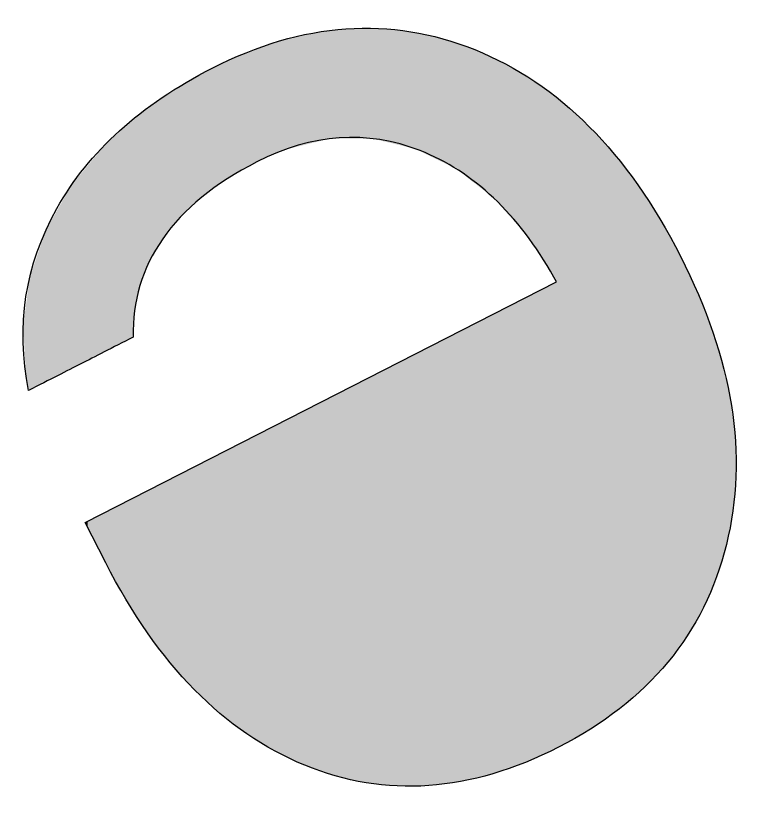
# Model space of a CAD drawing. Extents: x 1 to 47.3, y -47.1 to -0.8.
# Drawn here: x 32.285 to 34.763, y -44.082 to -41.437 of the extents above; entities that cross this region are included whole.
import ezdxf

# ---------------------------------------------------------------- set-up
doc = ezdxf.new("R2010")
doc.units = 0
doc.layers.add('LAYER_1', color=7, linetype='CONTINUOUS')

# ---------------------------------------------------------------- blocks, each defined once
blk = doc.blocks.new('*U12')
at = {"layer": 'LAYER_1', "color": 7}
for points in [[(33.3451, -41.8536), (33.2755, -41.4997), (33.3451, -41.4886)], [(33.374, -41.8534), (33.3451, -41.4886), (33.374, -41.484)], [(33.3451, -41.8536), (33.3451, -41.4886), (33.374, -41.8534)], [(33.3851, -41.8534), (33.374, -41.484), (33.3851, -41.4836)], [(33.374, -41.8534), (33.374, -41.484), (33.3851, -41.8534)], [(33.4913, -41.8528), (33.3851, -41.4836), (33.4913, -41.4795)], [(33.3851, -41.8534), (33.3851, -41.4836), (33.4913, -41.8528)], [(33.4913, -41.8528), (33.4913, -41.4795), (33.4916, -41.8528)], [(33.4916, -41.8528), (33.4913, -41.4795), (33.4916, -41.4795)], [(33.4916, -41.8528), (33.4916, -41.4795), (33.4961, -41.8539)], [(33.4961, -41.8539), (33.4916, -41.4795), (33.4961, -41.4799)], [(33.4961, -41.8539), (33.4961, -41.4799), (33.608, -41.8805)], [(33.608, -41.8805), (33.4961, -41.4799), (33.608, -41.4893)], [(33.608, -41.8805), (33.608, -41.4893), (33.6084, -41.8805)], [(33.6084, -41.8805), (33.608, -41.4893), (33.6084, -41.4894)], [(33.6084, -41.8805), (33.6084, -41.4894), (33.6358, -41.887)], [(33.6358, -41.887), (33.6084, -41.4894), (33.6358, -41.4951)], [(33.6358, -41.887), (33.6358, -41.4951), (33.6442, -41.8912)], [(33.6442, -41.8912), (33.6358, -41.4951), (33.6442, -41.4969)], [(33.6442, -41.8912), (33.6442, -41.4969), (33.7221, -41.9292)], [(33.7221, -41.9292), (33.6442, -41.4969), (33.7221, -41.5132)], [(33.1973, -41.8896), (33.1687, -41.5269), (33.1973, -41.519)], [(33.2552, -41.8755), (33.1973, -41.519), (33.2552, -41.5029)], [(33.1973, -41.8896), (33.1973, -41.519), (33.2552, -41.8755)], [(33.2755, -41.8705), (33.2552, -41.5029), (33.2755, -41.4997)], [(33.2552, -41.8755), (33.2552, -41.5029), (33.2755, -41.8705)], [(33.2755, -41.8705), (33.2755, -41.4997), (33.3451, -41.8536)], [(33.7221, -41.9292), (33.7221, -41.5132), (33.7233, -41.9298)], [(33.7233, -41.9298), (33.7221, -41.5132), (33.7233, -41.5135)], [(33.7233, -41.9298), (33.7233, -41.5135), (33.7746, -41.9549)], [(33.7746, -41.9549), (33.7233, -41.5135), (33.7746, -41.5308)], [(33.1228, -41.9208), (33.067, -41.5629), (33.1228, -41.541)], [(33.1353, -41.9156), (33.1228, -41.541), (33.1353, -41.5361)], [(33.1228, -41.9208), (33.1228, -41.541), (33.1353, -41.9156)], [(33.1687, -41.9016), (33.1353, -41.5361), (33.1687, -41.5269)], [(33.1353, -41.9156), (33.1353, -41.5361), (33.1687, -41.9016)], [(33.1687, -41.9016), (33.1687, -41.5269), (33.1973, -41.8896)], [(33.7746, -41.9549), (33.7746, -41.5308), (33.7835, -41.9618)], [(33.7835, -41.9618), (33.7746, -41.5308), (33.7835, -41.5338)], [(33.7835, -41.9618), (33.7835, -41.5338), (33.8372, -42.0036)], [(33.8372, -42.0036), (33.7835, -41.5338), (33.8372, -41.5519)], [(33.0617, -41.9524), (33.0245, -41.5797), (33.0617, -41.565)], [(33.067, -41.9497), (33.0617, -41.565), (33.067, -41.5629)], [(33.0617, -41.9524), (33.0617, -41.565), (33.067, -41.9497)], [(33.067, -41.9497), (33.067, -41.5629), (33.1228, -41.9208)], [(33.8372, -42.0036), (33.8372, -41.5519), (33.8374, -42.0037)], [(33.8374, -42.0037), (33.8372, -41.5519), (33.8374, -41.552)], [(33.8374, -42.0037), (33.8374, -41.552), (33.901, -42.0532)], [(33.901, -42.0532), (33.8374, -41.552), (33.901, -41.5818)], [(33.0142, -41.9822), (32.9705, -41.6046), (33.0142, -41.5837)], [(33.0245, -41.9757), (33.0142, -41.5837), (33.0245, -41.5797)], [(33.0142, -41.9822), (33.0142, -41.5837), (33.0245, -41.9757)], [(33.0245, -41.9757), (33.0245, -41.5797), (33.0617, -41.9524)], [(33.901, -42.0532), (33.901, -41.5818), (33.9054, -42.0581)], [(33.9054, -42.0581), (33.901, -41.5818), (33.9054, -41.5838)], [(33.9054, -42.0581), (33.9054, -41.5838), (33.9481, -42.1063)], [(33.9481, -42.1063), (33.9054, -41.5838), (33.9481, -41.6038)], [(32.9532, -42.0218), (32.9049, -41.6383), (32.9532, -41.6129)], [(32.9612, -42.0153), (32.9532, -41.6129), (32.9612, -41.609)], [(32.9532, -42.0218), (32.9532, -41.6129), (32.9612, -42.0153)], [(32.9705, -42.0095), (32.9612, -41.609), (32.9705, -41.6046)], [(32.9612, -42.0153), (32.9612, -41.609), (32.9705, -42.0095)], [(32.9705, -42.0095), (32.9705, -41.6046), (33.0142, -41.9822)], [(33.9481, -42.1063), (33.9481, -41.6038), (33.9537, -42.1127)], [(33.9537, -42.1127), (33.9481, -41.6038), (33.9537, -41.6073)], [(33.9537, -42.1127), (33.9537, -41.6073), (34.0042, -42.1696)], [(34.0042, -42.1696), (33.9537, -41.6073), (34.0042, -41.6382)], [(32.8791, -42.0817), (32.8762, -41.6566), (32.8791, -41.6547)], [(32.8819, -42.0795), (32.8791, -41.6547), (32.8819, -41.653)], [(32.8791, -42.0817), (32.8791, -41.6547), (32.8819, -42.0795)], [(32.9049, -42.0609), (32.8819, -41.653), (32.9049, -41.6383)], [(32.8819, -42.0795), (32.8819, -41.653), (32.9049, -42.0609)], [(32.9049, -42.0609), (32.9049, -41.6383), (32.9532, -42.0218)], [(34.0042, -42.1696), (34.0042, -41.6382), (34.0151, -42.1819)], [(34.0151, -42.1819), (34.0042, -41.6382), (34.0151, -41.6449)], [(34.0151, -42.1819), (34.0151, -41.6449), (34.0532, -42.2371)], [(34.0532, -42.2371), (34.0151, -41.6449), (34.0532, -41.6682)], [(32.8762, -42.0841), (32.8066, -41.7007), (32.8762, -41.6566)], [(32.8762, -42.0841), (32.8762, -41.6566), (32.8791, -42.0817)], [(34.0532, -42.2371), (34.0532, -41.6682), (34.0675, -42.2578)], [(34.0675, -42.2578), (34.0532, -41.6682), (34.0675, -41.6792)], [(34.0675, -42.2578), (34.0675, -41.6792), (34.0716, -42.2646)], [(34.0716, -42.2646), (34.0675, -41.6792), (34.0716, -41.6825)], [(32.8066, -42.1587), (32.7929, -41.7094), (32.8066, -41.7007)], [(32.8066, -42.1587), (32.8066, -41.7007), (32.8762, -42.0841)], [(34.0716, -42.2646), (34.0716, -41.6825), (34.0743, -42.2689)], [(34.0743, -42.2689), (34.0716, -41.6825), (34.0743, -41.6845)], [(34.0743, -42.2689), (34.0743, -41.6845), (34.0925, -42.2986)], [(34.0925, -42.2986), (34.0743, -41.6845), (34.0925, -41.6986)], [(34.0925, -42.2986), (34.0925, -41.6986), (34.1047, -42.3197)], [(34.1047, -42.3197), (34.0925, -41.6986), (34.1047, -41.708)], [(34.1047, -42.3197), (34.1047, -41.708), (34.1054, -42.321)], [(34.1054, -42.321), (34.1047, -41.708), (34.1054, -41.7086)], [(32.7554, -42.2346), (32.7525, -41.7351), (32.7554, -41.7332)], [(32.7929, -42.179), (32.7554, -41.7332), (32.7929, -41.7094)], [(32.7554, -42.2346), (32.7554, -41.7332), (32.7929, -42.179)], [(32.7929, -42.179), (32.7929, -41.7094), (32.8066, -42.1587)], [(34.1054, -42.321), (34.1054, -41.7086), (34.1102, -42.3303)], [(34.1102, -42.3303), (34.1054, -41.7086), (34.1102, -41.7123)], [(34.1102, -42.3303), (34.1102, -41.7123), (34.1103, -42.3305)], [(34.1103, -42.3305), (34.1102, -41.7123), (34.1103, -41.7124)], [(34.1103, -42.3305), (34.1103, -41.7124), (34.113, -42.3359)], [(34.113, -42.3359), (34.1103, -41.7124), (34.113, -41.7145)], [(34.113, -42.3359), (34.113, -41.7145), (34.1136, -42.3371)], [(34.1136, -42.3371), (34.113, -41.7145), (34.1136, -41.7149)], [(34.1136, -43.9114), (34.1136, -41.7149), (34.1527, -43.891)], [(34.1527, -43.891), (34.1136, -41.7149), (34.1527, -41.7451)], [(32.7326, -42.2824), (32.7138, -41.764), (32.7326, -41.7477)], [(32.7525, -42.2389), (32.7326, -41.7477), (32.7525, -41.7351)], [(32.7326, -42.2824), (32.7326, -41.7477), (32.7525, -42.2389)], [(32.7525, -42.2389), (32.7525, -41.7351), (32.7554, -42.2346)], [(34.1527, -43.891), (34.1527, -41.7451), (34.1898, -43.8717)], [(34.1898, -43.8717), (34.1527, -41.7451), (34.1898, -41.7804)], [(32.6904, -42.4129), (32.6824, -41.791), (32.6904, -41.7841)], [(32.7118, -42.331), (32.6904, -41.7841), (32.7118, -41.7656)], [(32.6904, -42.4129), (32.6904, -41.7841), (32.7118, -42.331)], [(32.7138, -42.3238), (32.7118, -41.7656), (32.7138, -41.764)], [(32.7118, -42.331), (32.7118, -41.7656), (32.7138, -42.3238)], [(32.7138, -42.3238), (32.7138, -41.764), (32.7326, -42.2824)], [(34.1898, -43.8717), (34.1898, -41.7804), (34.2466, -43.8347)], [(34.2466, -43.8347), (34.1898, -41.7804), (34.2466, -41.8346)], [(32.6645, -42.5327), (32.6507, -41.8183), (32.6645, -41.8064)], [(32.6784, -42.5256), (32.6645, -41.8064), (32.6784, -41.7944)], [(32.6645, -42.5327), (32.6645, -41.8064), (32.6784, -42.5256)], [(32.6824, -42.5065), (32.6784, -41.7944), (32.6824, -41.791)], [(32.6784, -42.5256), (32.6784, -41.7944), (32.6824, -42.5065)], [(32.6824, -42.5065), (32.6824, -41.791), (32.6904, -42.4129)], [(32.6359, -42.5472), (32.5999, -41.862), (32.6359, -41.831)], [(32.6376, -42.5464), (32.6359, -41.831), (32.6376, -41.8296)], [(32.6359, -42.5472), (32.6359, -41.831), (32.6376, -42.5464)], [(32.6507, -42.5397), (32.6376, -41.8296), (32.6507, -41.8183)], [(32.6376, -42.5464), (32.6376, -41.8296), (32.6507, -42.5397)], [(32.6507, -42.5397), (32.6507, -41.8183), (32.6645, -42.5327)], [(34.2466, -43.8347), (34.2466, -41.8346), (34.2977, -43.8014)], [(34.2977, -43.8014), (34.2466, -41.8346), (34.2977, -41.8936)], [(32.5999, -42.5656), (32.5911, -41.8696), (32.5999, -41.862)], [(32.5999, -42.5656), (32.5999, -41.862), (32.6359, -42.5472)], [(32.5733, -42.5792), (32.5469, -41.922), (32.5733, -41.8902)], [(32.5735, -42.5791), (32.5733, -41.8902), (32.5735, -41.89)], [(32.5733, -42.5792), (32.5733, -41.8902), (32.5735, -42.5791)], [(32.589, -42.5712), (32.5735, -41.89), (32.589, -41.8715)], [(32.5735, -42.5791), (32.5735, -41.89), (32.589, -42.5712)], [(32.5891, -42.5711), (32.589, -41.8715), (32.5891, -41.8713)], [(32.589, -42.5712), (32.589, -41.8715), (32.5891, -42.5711)], [(32.5895, -42.5709), (32.5891, -41.8713), (32.5895, -41.871)], [(32.5891, -42.5711), (32.5891, -41.8713), (32.5895, -42.5709)], [(32.5911, -42.5701), (32.5895, -41.871), (32.5911, -41.8696)], [(32.5895, -42.5709), (32.5895, -41.871), (32.5911, -42.5701)], [(32.5911, -42.5701), (32.5911, -41.8696), (32.5999, -42.5656)], [(34.2977, -43.8014), (34.2977, -41.8936), (34.3349, -43.7711)], [(34.3349, -43.7711), (34.2977, -41.8936), (34.3349, -41.9365)], [(32.5289, -42.6019), (32.5249, -41.9485), (32.5289, -41.9436)], [(32.5429, -42.5947), (32.5289, -41.9436), (32.5429, -41.9268)], [(32.5289, -42.6019), (32.5289, -41.9436), (32.5429, -42.5947)], [(32.5469, -42.5927), (32.5429, -41.9268), (32.5469, -41.922)], [(32.5429, -42.5947), (32.5429, -41.9268), (32.5469, -42.5927)], [(32.5469, -42.5927), (32.5469, -41.922), (32.5733, -42.5792)], [(34.3349, -43.7711), (34.3349, -41.9365), (34.3935, -43.7234)], [(34.3935, -43.7234), (34.3349, -41.9365), (34.3935, -42.0177)], [(32.5204, -42.6062), (32.4739, -42.0097), (32.5204, -41.9538)], [(32.5249, -42.6039), (32.5204, -41.9538), (32.5249, -41.9485)], [(32.5204, -42.6062), (32.5204, -41.9538), (32.5249, -42.6039)], [(32.5249, -42.6039), (32.5249, -41.9485), (32.5289, -42.6019)], [(32.4739, -42.6299), (32.4633, -42.0283), (32.4739, -42.0097)], [(32.4739, -42.6299), (32.4739, -42.0097), (32.5204, -42.6062)], [(34.3935, -43.7234), (34.3935, -42.0177), (34.4176, -43.6986)], [(34.4176, -43.6986), (34.3935, -42.0177), (34.4176, -42.051)], [(32.4633, -42.6353), (32.3878, -42.1614), (32.4633, -42.0283)], [(32.4633, -42.6353), (32.4633, -42.0283), (32.4739, -42.6299)], [(34.4176, -43.6986), (34.4176, -42.051), (34.4771, -43.6376)], [(34.4771, -43.6376), (34.4176, -42.051), (34.4771, -42.149)], [(34.4771, -43.6376), (34.4771, -42.149), (34.4947, -43.6146)], [(34.4947, -43.6146), (34.4771, -42.149), (34.4947, -42.178)], [(32.3878, -42.6737), (32.3676, -42.22), (32.3878, -42.1614)], [(32.3878, -42.6737), (32.3878, -42.1614), (32.4633, -42.6353)], [(34.4947, -43.6146), (34.4947, -42.178), (34.5486, -43.5441)], [(34.5486, -43.5441), (34.4947, -42.178), (34.5486, -42.2831)], [(32.3676, -42.684), (32.3404, -42.2989), (32.3676, -42.22)], [(32.3676, -42.684), (32.3676, -42.22), (32.3878, -42.6737)], [(34.5486, -43.5441), (34.5486, -42.2831), (34.5651, -43.516)], [(34.5651, -43.516), (34.5486, -42.2831), (34.5651, -42.3153)], [(32.3404, -42.6978), (32.3334, -42.3192), (32.3404, -42.2989)], [(32.3404, -42.6978), (32.3404, -42.2989), (32.3676, -42.684)], [(34.5651, -43.516), (34.5651, -42.3153), (34.6079, -43.443)], [(34.6079, -43.443), (34.5651, -42.3153), (34.6079, -42.4162)], [(32.3331, -42.7012), (32.3273, -42.3624), (32.3331, -42.3198)], [(32.3334, -42.7014), (32.3331, -42.3198), (32.3334, -42.3192)], [(32.3331, -42.7012), (32.3331, -42.3198), (32.3334, -42.7014)], [(32.3334, -42.7014), (32.3334, -42.3192), (32.3404, -42.6978)], [(34.1047, -43.916), (34.0925, -42.3479), (34.1047, -42.3417)], [(34.1054, -43.9156), (34.1047, -42.3417), (34.1054, -42.3413)], [(34.1047, -43.916), (34.1047, -42.3417), (34.1054, -43.9156)], [(34.1102, -43.9132), (34.1054, -42.3413), (34.1102, -42.3389)], [(34.1054, -43.9156), (34.1054, -42.3413), (34.1102, -43.9132)], [(34.1103, -43.9131), (34.1102, -42.3389), (34.1103, -42.3388)], [(34.1102, -43.9132), (34.1102, -42.3389), (34.1103, -43.9131)], [(34.113, -43.9117), (34.1103, -42.3388), (34.113, -42.3374)], [(34.1103, -43.9131), (34.1103, -42.3388), (34.113, -43.9117)], [(34.1136, -43.9114), (34.113, -42.3374), (34.1136, -42.3371)], [(34.113, -43.9117), (34.113, -42.3374), (34.1136, -43.9114)], [(32.3273, -42.696), (32.3199, -42.4156), (32.3273, -42.3624)], [(32.3273, -42.696), (32.3273, -42.3624), (32.3331, -42.7012)], [(34.0532, -43.9408), (34.0151, -42.3874), (34.0532, -42.368)], [(34.0675, -43.935), (34.0532, -42.368), (34.0675, -42.3607)], [(34.0532, -43.9408), (34.0532, -42.368), (34.0675, -43.935)], [(34.0716, -43.9333), (34.0675, -42.3607), (34.0716, -42.3586)], [(34.0675, -43.935), (34.0675, -42.3607), (34.0716, -43.9333)], [(34.0743, -43.9319), (34.0716, -42.3586), (34.0743, -42.3572)], [(34.0716, -43.9333), (34.0716, -42.3586), (34.0743, -43.9319)], [(34.0925, -43.9224), (34.0743, -42.3572), (34.0925, -42.3479)], [(34.0743, -43.9319), (34.0743, -42.3572), (34.0925, -43.9224)], [(34.0925, -43.9224), (34.0925, -42.3479), (34.1047, -43.916)], [(34.0042, -43.9607), (33.9537, -42.4187), (34.0042, -42.393)], [(34.0151, -43.9563), (34.0042, -42.393), (34.0151, -42.3874)], [(34.0042, -43.9607), (34.0042, -42.393), (34.0151, -43.9563)], [(34.0151, -43.9563), (34.0151, -42.3874), (34.0532, -43.9408)], [(32.3199, -42.6529), (32.3105, -42.4837), (32.3199, -42.4156)], [(32.3199, -42.6529), (32.3199, -42.4156), (32.3273, -42.696)], [(33.9481, -43.9828), (33.9054, -42.4434), (33.9481, -42.4216)], [(33.9537, -43.9812), (33.9481, -42.4216), (33.9537, -42.4187)], [(33.9481, -43.9828), (33.9481, -42.4216), (33.9537, -43.9812)], [(33.9537, -43.9812), (33.9537, -42.4187), (34.0042, -43.9607)], [(34.6079, -43.443), (34.6079, -42.4162), (34.6229, -43.4083)], [(34.6229, -43.4083), (34.6079, -42.4162), (34.6229, -42.4515)], [(33.901, -43.9966), (33.8374, -42.4781), (33.901, -42.4456)], [(33.9054, -43.9953), (33.901, -42.4456), (33.9054, -42.4434)], [(33.901, -43.9966), (33.901, -42.4456), (33.9054, -43.9953)], [(33.9054, -43.9953), (33.9054, -42.4434), (33.9481, -43.9828)], [(34.6229, -43.4083), (34.6229, -42.4515), (34.655, -43.3341)], [(34.655, -43.3341), (34.6229, -42.4515), (34.655, -42.5482)], [(33.8372, -44.0152), (33.7835, -42.5056), (33.8372, -42.4782)], [(33.8374, -44.0151), (33.8372, -42.4782), (33.8374, -42.4781)], [(33.8372, -44.0152), (33.8372, -42.4782), (33.8374, -44.0151)], [(33.8374, -44.0151), (33.8374, -42.4781), (33.901, -43.9966)], [(33.7746, -44.026), (33.7233, -42.5363), (33.7746, -42.5102)], [(33.7835, -44.0245), (33.7746, -42.5102), (33.7835, -42.5056)], [(33.7746, -44.026), (33.7746, -42.5102), (33.7835, -44.0245)], [(33.7835, -44.0245), (33.7835, -42.5056), (33.8372, -44.0152)], [(33.7221, -44.0352), (33.6442, -42.5767), (33.7221, -42.5369)], [(33.7233, -44.035), (33.7221, -42.5369), (33.7233, -42.5363)], [(33.7221, -44.0352), (33.7221, -42.5369), (33.7233, -44.035)], [(33.7233, -44.035), (33.7233, -42.5363), (33.7746, -44.026)], [(34.655, -43.3341), (34.655, -42.5482), (34.6674, -43.2929)], [(34.6674, -43.2929), (34.655, -42.5482), (34.6674, -42.5854)], [(33.6358, -44.0397), (33.6084, -42.5949), (33.6358, -42.581)], [(33.6442, -44.0393), (33.6358, -42.581), (33.6442, -42.5767)], [(33.6358, -44.0397), (33.6358, -42.581), (33.6442, -44.0393)], [(33.6442, -44.0393), (33.6442, -42.5767), (33.7221, -44.0352)], [(33.608, -44.0411), (33.4961, -42.6523), (33.608, -42.5951)], [(33.6084, -44.0412), (33.608, -42.5951), (33.6084, -42.5949)], [(33.608, -44.0411), (33.608, -42.5951), (33.6084, -44.0412)], [(33.6084, -44.0412), (33.6084, -42.5949), (33.6358, -44.0397)], [(34.6674, -43.2929), (34.6674, -42.5854), (34.69, -43.2175)], [(34.69, -43.2175), (34.6674, -42.5854), (34.69, -42.6807)], [(33.4913, -44.0322), (33.3851, -42.7089), (33.4913, -42.6547)], [(33.4916, -44.0323), (33.4913, -42.6547), (33.4916, -42.6546)], [(33.4913, -44.0322), (33.4913, -42.6547), (33.4916, -44.0323)], [(33.4961, -44.0332), (33.4916, -42.6546), (33.4961, -42.6523)], [(33.4916, -44.0323), (33.4916, -42.6546), (33.4961, -44.0332)], [(33.4961, -44.0332), (33.4961, -42.6523), (33.608, -44.0411)], [(34.69, -43.2175), (34.69, -42.6807), (34.6986, -43.1706)], [(34.6986, -43.1706), (34.69, -42.6807), (34.6986, -42.7167)], [(33.3851, -44.0112), (33.374, -42.7146), (33.3851, -42.7089)], [(33.3851, -44.0112), (33.3851, -42.7089), (33.4913, -44.0322)], [(33.3451, -43.9981), (33.2755, -42.7648), (33.3451, -42.7293)], [(33.374, -44.0076), (33.3451, -42.7293), (33.374, -42.7146)], [(33.3451, -43.9981), (33.3451, -42.7293), (33.374, -44.0076)], [(33.374, -44.0076), (33.374, -42.7146), (33.3851, -44.0112)], [(34.6986, -43.1706), (34.6986, -42.7167), (34.7122, -43.096)], [(34.7122, -43.096), (34.6986, -42.7167), (34.7122, -42.8149)], [(33.2755, -43.9752), (33.2552, -42.7752), (33.2755, -42.7648)], [(33.2755, -43.9752), (33.2755, -42.7648), (33.3451, -43.9981)], [(33.2552, -43.9659), (33.1973, -42.8047), (33.2552, -42.7752)], [(33.2552, -43.9659), (33.2552, -42.7752), (33.2755, -43.9752)], [(33.1973, -43.9391), (33.1687, -42.8193), (33.1973, -42.8047)], [(33.1973, -43.9391), (33.1973, -42.8047), (33.2552, -43.9659)], [(34.7122, -43.096), (34.7122, -42.8149), (34.7165, -43.036)], [(34.7165, -43.036), (34.7122, -42.8149), (34.7165, -42.8456)], [(33.1228, -43.8981), (33.067, -42.8712), (33.1228, -42.8427)], [(33.1353, -43.9057), (33.1228, -42.8427), (33.1353, -42.8364)], [(33.1228, -43.8981), (33.1228, -42.8427), (33.1353, -43.9057)], [(33.1687, -43.926), (33.1353, -42.8364), (33.1687, -42.8193)], [(33.1353, -43.9057), (33.1353, -42.8364), (33.1687, -43.926)], [(33.1687, -43.926), (33.1687, -42.8193), (33.1973, -43.9391)], [(34.7165, -43.036), (34.7165, -42.8456), (34.721, -42.9721)], [(33.067, -43.8644), (33.0617, -42.8739), (33.067, -42.8712)], [(33.067, -43.8644), (33.067, -42.8712), (33.1228, -43.8981)], [(33.0142, -43.8239), (32.9705, -42.9205), (33.0142, -42.8982)], [(33.0245, -43.8318), (33.0142, -42.8982), (33.0245, -42.8929)], [(33.0142, -43.8239), (33.0142, -42.8982), (33.0245, -43.8318)], [(33.0617, -43.8603), (33.0245, -42.8929), (33.0617, -42.8739)], [(33.0245, -43.8318), (33.0245, -42.8929), (33.0617, -43.8603)], [(33.0617, -43.8603), (33.0617, -42.8739), (33.067, -43.8644)], [(32.9705, -43.7905), (32.9612, -42.9252), (32.9705, -42.9205)], [(32.9705, -43.7905), (32.9705, -42.9205), (33.0142, -43.8239)], [(32.9532, -43.7742), (32.9049, -42.9539), (32.9532, -42.9293)], [(32.9612, -43.7817), (32.9532, -42.9293), (32.9612, -42.9252)], [(32.9532, -43.7742), (32.9532, -42.9293), (32.9612, -43.7817)], [(32.9612, -43.7817), (32.9612, -42.9252), (32.9705, -43.7905)], [(32.8762, -43.701), (32.8066, -43.0041), (32.8762, -42.9686)], [(32.8791, -43.7043), (32.8762, -42.9686), (32.8791, -42.9671)], [(32.8762, -43.701), (32.8762, -42.9686), (32.8791, -43.7043)], [(32.8819, -43.7069), (32.8791, -42.9671), (32.8819, -42.9657)], [(32.8791, -43.7043), (32.8791, -42.9671), (32.8819, -43.7069)], [(32.9049, -43.7286), (32.8819, -42.9657), (32.9049, -42.9539)], [(32.8819, -43.7069), (32.8819, -42.9657), (32.9049, -43.7286)], [(32.9049, -43.7286), (32.9049, -42.9539), (32.9532, -43.7742)], [(32.8066, -43.6215), (32.7929, -43.0111), (32.8066, -43.0041)], [(32.8066, -43.6215), (32.8066, -43.0041), (32.8762, -43.701)], [(32.7554, -43.5546), (32.7525, -43.0317), (32.7554, -43.0302)], [(32.7929, -43.6058), (32.7554, -43.0302), (32.7929, -43.0111)], [(32.7554, -43.5546), (32.7554, -43.0302), (32.7929, -43.6058)], [(32.7929, -43.6058), (32.7929, -43.0111), (32.8066, -43.6215)], [(32.7118, -43.4951), (32.6904, -43.0634), (32.7118, -43.0524)], [(32.7138, -43.4977), (32.7118, -43.0524), (32.7138, -43.0515)], [(32.7118, -43.4951), (32.7118, -43.0524), (32.7138, -43.4977)], [(32.7326, -43.5235), (32.7138, -43.0515), (32.7326, -43.0418)], [(32.7138, -43.4977), (32.7138, -43.0515), (32.7326, -43.5235)], [(32.7525, -43.5507), (32.7326, -43.0418), (32.7525, -43.0317)], [(32.7326, -43.5235), (32.7326, -43.0418), (32.7525, -43.5507)], [(32.7525, -43.5507), (32.7525, -43.0317), (32.7554, -43.5546)], [(32.6507, -43.396), (32.6376, -43.0903), (32.6507, -43.0836)], [(32.6645, -43.4183), (32.6507, -43.0836), (32.6645, -43.0766)], [(32.6507, -43.396), (32.6507, -43.0836), (32.6645, -43.4183)], [(32.6784, -43.4409), (32.6645, -43.0766), (32.6784, -43.0695)], [(32.6645, -43.4183), (32.6645, -43.0766), (32.6784, -43.4409)], [(32.6824, -43.4473), (32.6784, -43.0695), (32.6824, -43.0675)], [(32.6784, -43.4409), (32.6784, -43.0695), (32.6824, -43.4473)], [(32.6904, -43.4603), (32.6824, -43.0675), (32.6904, -43.0634)], [(32.6824, -43.4473), (32.6824, -43.0675), (32.6904, -43.4603)], [(32.6904, -43.4603), (32.6904, -43.0634), (32.7118, -43.4951)], [(32.5999, -43.3059), (32.5911, -43.114), (32.5999, -43.1095)], [(32.6359, -43.3721), (32.5999, -43.1095), (32.6359, -43.0912)], [(32.5999, -43.3059), (32.5999, -43.1095), (32.6359, -43.3721)], [(32.6376, -43.3747), (32.6359, -43.0912), (32.6376, -43.0903)], [(32.6359, -43.3721), (32.6359, -43.0912), (32.6376, -43.3747)], [(32.6376, -43.3747), (32.6376, -43.0903), (32.6507, -43.396)], [(32.5469, -43.2023), (32.5429, -43.1386), (32.5469, -43.1366)], [(32.5733, -43.2541), (32.5469, -43.1366), (32.5733, -43.1231)], [(32.5469, -43.2023), (32.5469, -43.1366), (32.5733, -43.2541)], [(32.5735, -43.2544), (32.5733, -43.1231), (32.5735, -43.123)], [(32.5733, -43.2541), (32.5733, -43.1231), (32.5735, -43.2544)], [(32.589, -43.2847), (32.5735, -43.123), (32.589, -43.1151)], [(32.5735, -43.2544), (32.5735, -43.123), (32.589, -43.2847)], [(32.589, -43.2847), (32.589, -43.1151), (32.5891, -43.285)], [(32.5891, -43.285), (32.589, -43.1151), (32.5891, -43.1151)], [(32.5895, -43.2858), (32.5891, -43.1151), (32.5895, -43.1149)], [(32.5891, -43.285), (32.5891, -43.1151), (32.5895, -43.2858)], [(32.5911, -43.2889), (32.5895, -43.1149), (32.5911, -43.114)], [(32.5895, -43.2858), (32.5895, -43.1149), (32.5911, -43.2889)], [(32.5911, -43.2889), (32.5911, -43.114), (32.5999, -43.3059)], [(32.5249, -43.1591), (32.5204, -43.1504), (32.5249, -43.148)], [(32.5289, -43.167), (32.5249, -43.148), (32.5289, -43.1458)], [(32.5249, -43.1591), (32.5249, -43.148), (32.5289, -43.167)], [(32.5429, -43.1945), (32.5289, -43.1458), (32.5429, -43.1386)], [(32.5289, -43.167), (32.5289, -43.1458), (32.5429, -43.1945)], [(32.5429, -43.1945), (32.5429, -43.1386), (32.5469, -43.2023)]]:
    blk.add_solid(points, dxfattribs=at)
blk = doc.blocks.new('BLOCK_2')
at = {"layer": 'LAYER_1'}
blk.add_open_spline([(33.8374, -41.552), (33.5525, -41.4373), (33.2565, -41.4583), (32.9496, -41.6147), (32.707, -41.7387), (32.532, -41.8965), (32.4245, -42.0887), (32.3171, -42.281), (32.285, -42.486), (32.3288, -42.7037), (32.4001, -42.6675), (32.459, -42.6375), (32.5055, -42.6138), (32.5524, -42.59), (32.6113, -42.5597), (32.6826, -42.5235), (32.6795, -42.4022), (32.7129, -42.2916), (32.7825, -42.1911), (32.8521, -42.0908), (32.9582, -42.0043), (33.1008, -41.9316), (33.2886, -41.8359), (33.4725, -41.8231), (33.6527, -41.8934), (33.8329, -41.964), (33.9838, -42.1063), (34.1054, -42.3209), (34.1054, -42.3209), (34.1137, -42.3371), (34.1137, -42.3371), (34.1137, -42.3371), (32.5203, -43.1502), (32.5203, -43.1502), (32.5203, -43.1502), (32.5896, -43.2859), (32.5896, -43.2859), (32.7653, -43.6301), (32.9895, -43.8581), (33.2627, -43.9701), (33.5356, -44.0821), (33.8215, -44.0617), (34.1206, -43.9095), (34.4248, -43.7541), (34.6139, -43.5257), (34.6883, -43.2246), (34.7627, -42.9231), (34.7107, -42.5983), (34.5333, -42.2503), (34.3541, -41.8993), (34.1223, -41.6664), (33.8374, -41.552)], degree=3, knots=[0, 0, 0, 0, 1, 1, 1, 2, 2, 2, 3, 3, 3, 4, 4, 4, 5, 5, 5, 6, 6, 6, 7, 7, 7, 8, 8, 8, 9, 9, 9, 10, 10, 10, 11, 11, 11, 12, 12, 12, 13, 13, 13, 14, 14, 14, 15, 15, 15, 16, 16, 16, 17, 17, 17, 17], dxfattribs=at)
at = {"layer": 'LAYER_1', "color": 7}
blk.add_blockref('*U12', (0, 0), dxfattribs=at)

msp = doc.modelspace()

# ---------------------------------------------------------------- block references
at = {"layer": 'LAYER_1'}
msp.add_blockref('BLOCK_2', (0, 0), dxfattribs=at)

doc.saveas('drawing.dxf')
